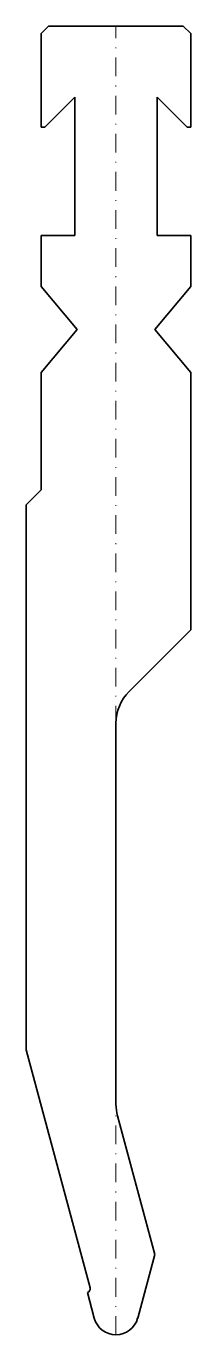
# Model space of a CAD drawing. Header units: millimetres. Extents: x -12 to 10, y 0 to 175.
import ezdxf

# ---------------------------------------------------------------- set-up
doc = ezdxf.new("R2010")
doc.units = ezdxf.units.MM
doc.header["$LTSCALE"] = 5
doc.linetypes.add('AUSGEZOGEN', pattern=[0])
doc.linetypes.add('DASHDOT', pattern=[1, 0.5, -0.25, 0, -0.25])
doc.layers.add('2', color=7, linetype='Continuous')
doc.layers.add('5', color=3, linetype='Continuous', true_color=0x00ff00)

msp = doc.modelspace()

# ---------------------------------------------------------------- linework, layer by layer
at = {"layer": '2', "color": 7, "linetype": 'AUSGEZOGEN', "lineweight": 35}
for p, q in [((-10, 174), (-9, 175)), ((-9, 175), (9, 175)), ((9, 175), (10, 174)), ((-10, 161.5), (-10, 174)), ((10, 174), (10, 161.5)), ((-5.5, 165.5), (-9.5, 161.5)), ((-5.5, 147), (-5.5, 165.5)), ((9.5, 161.5), (5.5, 165.5)), ((5.5, 165.5), (5.5, 147)), ((-9.5, 161.5), (-10, 161.5)), ((10, 161.5), (9.5, 161.5)), ((-10, 140.2), (-10, 147)), ((-10, 147), (-5.5, 147)), ((5.5, 147), (10, 147)), ((10, 147), (10, 140.2)), ((-5.18, 134.45), (-10, 140.2)), ((10, 140.2), (5.18, 134.45)), ((-10, 128.7), (-5.18, 134.45)), ((5.18, 134.45), (10, 128.7)), ((-10, 113), (-10, 128.7)), ((10, 128.7), (10, 94.27)), ((-12, 111), (-10, 113)), ((-12, 38.13), (-12, 111)), ((10, 94.27), (1.76, 86.03)), ((0, 81.79), (0, 30.84)), ((-3.47, 6.28), (-12, 38.13)), ((0.2, 29.28), (5.18, 10.73)), ((5.18, 10.73), (2.9, 2.22)), ((-2.9, 2.22), (-3.82, 5.67))]:
    msp.add_line(p, q, dxfattribs=at)
for centre, radius, start, end in [((6, 81.79), 6, 135, 180), ((6, 30.84), 6, 180, 195), ((-3.95, 6.15), 0.5, 285, 15), ((0, 3), 3, 195, 345)]:
    msp.add_arc(centre, radius, start, end, dxfattribs=at)
at = {"layer": '5', "color": 3, "linetype": 'DASHDOT', "lineweight": 18, "true_color": 0x00ff00}
msp.add_line((0, 0), (0, 175), dxfattribs=at)

doc.saveas('drawing.dxf')
